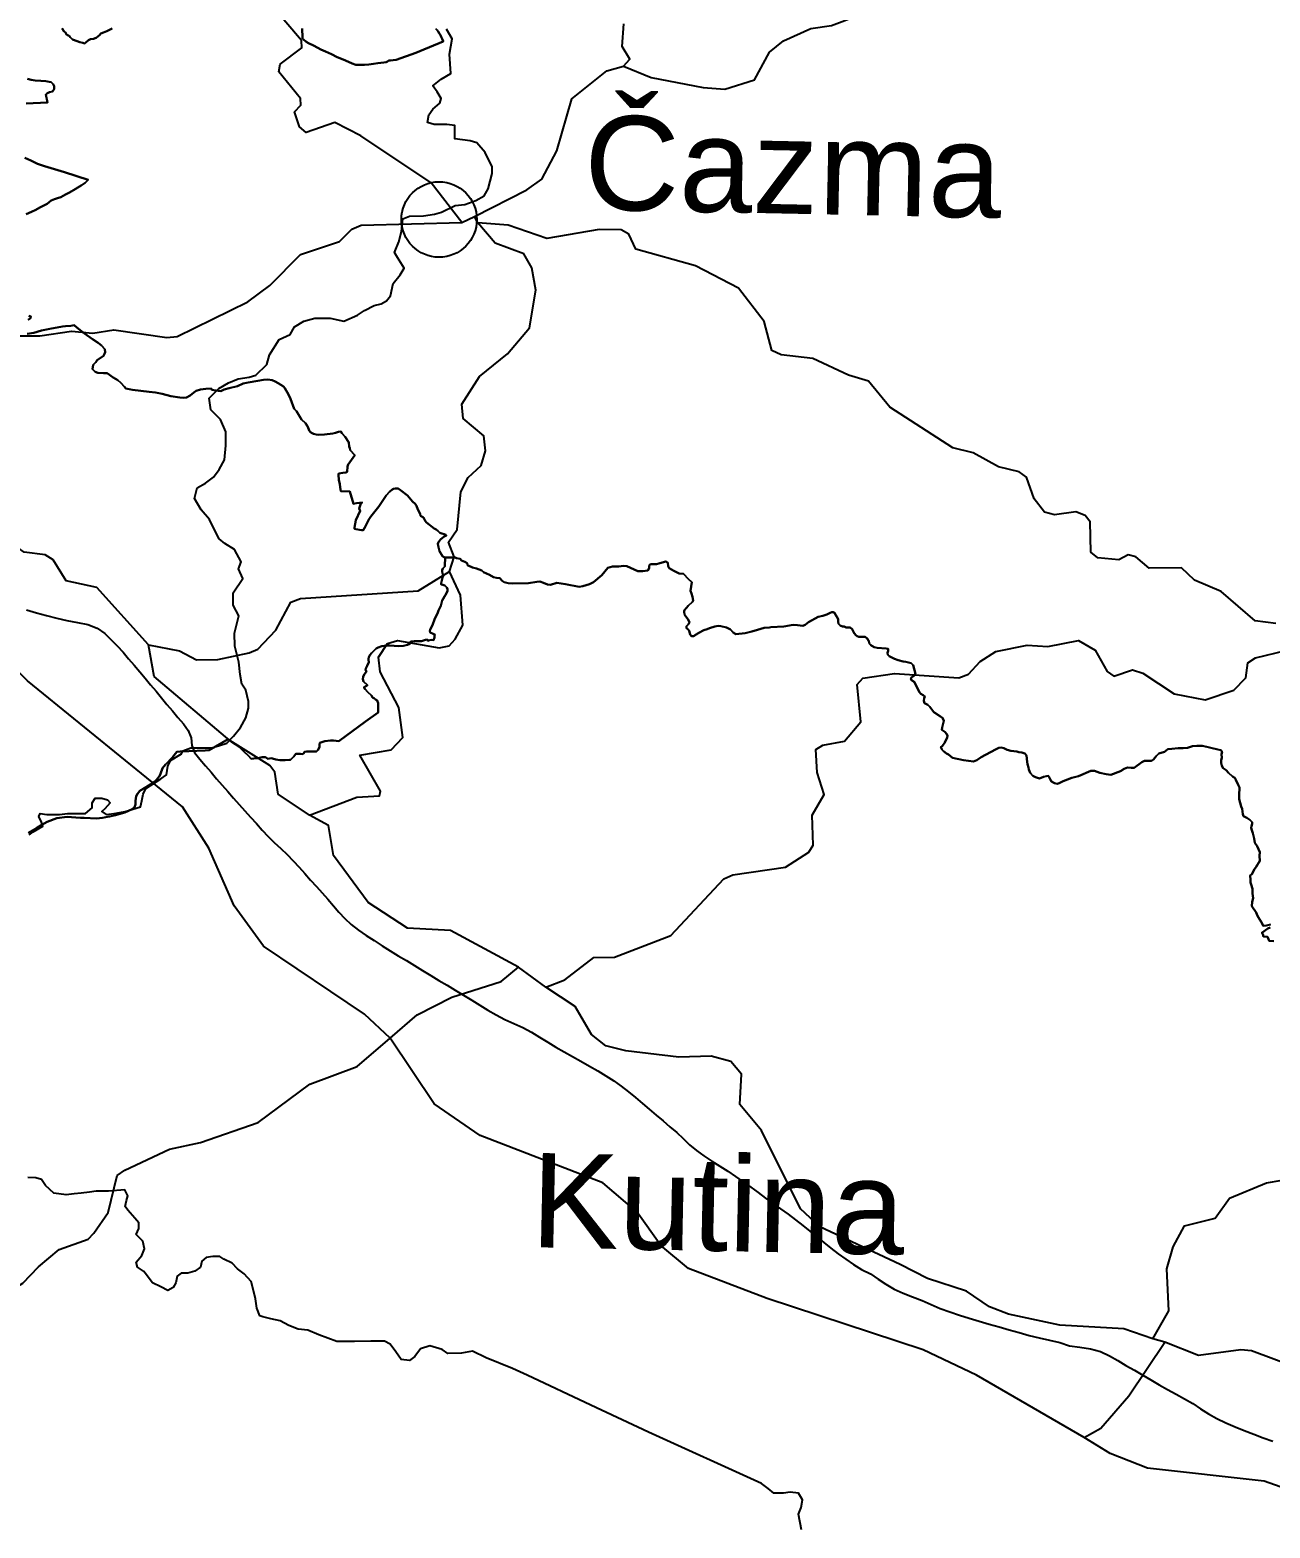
# Model space of a CAD drawing. Header units: metres. Extents: x 13.21 to 19.52, y 42.14 to 46.62.
# Drawn here: x 16.5106 to 16.8057, y 45.4391 to 45.7957 of the extents above; entities that cross this region are included whole.
import ezdxf

# ---------------------------------------------------------------- set-up
doc = ezdxf.new("R2010")
doc.units = ezdxf.units.M
doc.header["$MEASUREMENT"] = 0
for name, color, linetype in [('CESTE', 5, 'Continuous'), ('grad_manji', 1, 'Continuous'), ('hr', 9, 'Continuous'), ('naziv_manji', 1, 'Continuous'), ('naziv_veci', 1, 'Continuous'), ('PRUGE', 7, 'Continuous'), ('RIJEKE', 4, 'Continuous')]:
    doc.layers.add(name, color=color, linetype=linetype)
doc.styles.get("Standard").update_dxf_attribs({"font": 'arial.ttf'})

msp = doc.modelspace()

# ---------------------------------------------------------------- linework, layer by layer
at = {"layer": 'CESTE'}
for p, q in [((16.61336, 45.74982), (16.61632, 45.75126)), ((16.61714, 45.74974), (16.61632, 45.75126)), ((16.63335, 45.56786), (16.62681, 45.57259)), ((16.78066, 45.48336), (16.7778, 45.48415))]:
    msp.add_line(p, q, dxfattribs=at)
for points in [[(16.61336, 45.74982), (16.60604, 45.75931), (16.58933, 45.77045), (16.58314, 45.77362), (16.57629, 45.77125), (16.57469, 45.77263), (16.57355, 45.77618), (16.57505, 45.77774), (16.57491, 45.77936), (16.56981, 45.78568), (16.57012, 45.78752), (16.57525, 45.79144), (16.57517, 45.7932), (16.56725, 45.80245), (16.55839, 45.82122), (16.55261, 45.82924), (16.54628, 45.83489), (16.53826, 45.84023)], [(16.65185, 45.7871), (16.65841, 45.78434), (16.6708, 45.78198), (16.67596, 45.78159), (16.68297, 45.78384), (16.68657, 45.7904), (16.68986, 45.79313), (16.69638, 45.79604), (16.70133, 45.79675), (16.70807, 45.79931), (16.71808, 45.80122), (16.7194, 45.80264), (16.71803, 45.80792), (16.71865, 45.80963), (16.72386, 45.81357), (16.72468, 45.81886), (16.75353, 45.83068), (16.76856, 45.83297), (16.78041, 45.8363), (16.78549, 45.83574), (16.79478, 45.83281), (16.80249, 45.83299), (16.81196, 45.83428)], [(16.65185, 45.7871), (16.65331, 45.78871), (16.65146, 45.79177), (16.65186, 45.79716)], [(16.61632, 45.75126), (16.6288, 45.7576), (16.63238, 45.76016), (16.63594, 45.76689), (16.63949, 45.77925), (16.64785, 45.78596), (16.65185, 45.7871)], [(16.4986, 45.71711), (16.50321, 45.72142), (16.50774, 45.72284), (16.5129, 45.72284), (16.52043, 45.72395), (16.52551, 45.72347), (16.53049, 45.72428), (16.5431, 45.72245), (16.54558, 45.72273), (16.56238, 45.73095), (16.56764, 45.73488), (16.57495, 45.74225), (16.58422, 45.74535), (16.58715, 45.74826), (16.58937, 45.7492), (16.61336, 45.74982)], [(16.61037, 45.66677), (16.6115, 45.67027), (16.61017, 45.67378), (16.61226, 45.67679), (16.61309, 45.68573), (16.61485, 45.68913), (16.61791, 45.69197), (16.61896, 45.6955), (16.61861, 45.69911), (16.61368, 45.7032), (16.61336, 45.70663), (16.61752, 45.71319), (16.62423, 45.7186), (16.62946, 45.72479), (16.63092, 45.73371), (16.62997, 45.73906), (16.62807, 45.74242), (16.62128, 45.74492), (16.61714, 45.74974)], [(16.80705, 45.6544), (16.80217, 45.655), (16.79409, 45.66205), (16.78773, 45.66471), (16.78461, 45.66767), (16.77695, 45.66755), (16.77372, 45.6703), (16.7719, 45.67076), (16.7697, 45.66957), (16.76473, 45.67003), (16.76301, 45.6714), (16.7629, 45.6786), (16.76166, 45.68014), (16.75943, 45.681), (16.75439, 45.68026), (16.75203, 45.68089), (16.74954, 45.68406), (16.74774, 45.68926), (16.74596, 45.69054), (16.74103, 45.6917), (16.73507, 45.695), (16.73022, 45.69622), (16.71519, 45.70591), (16.71015, 45.71212), (16.70539, 45.71349), (16.69685, 45.71748), (16.68937, 45.71832), (16.68715, 45.71936), (16.68528, 45.72632), (16.67915, 45.73424), (16.66894, 45.73954), (16.65475, 45.74352), (16.65307, 45.74707), (16.65123, 45.74808), (16.64599, 45.74818), (16.63357, 45.74601), (16.62434, 45.74923), (16.61714, 45.74974)], [(16.53877, 45.64932), (16.52644, 45.66298), (16.51921, 45.66459), (16.51609, 45.66953), (16.51416, 45.67075), (16.50919, 45.67139), (16.50376, 45.67519), (16.49533, 45.67801)], [(16.53877, 45.64932), (16.54617, 45.64791), (16.55017, 45.64577), (16.55529, 45.64587), (16.56273, 45.64739), (16.56482, 45.64829), (16.56906, 45.65283), (16.57261, 45.65951), (16.57492, 45.66035), (16.60292, 45.66221), (16.61037, 45.66677)], [(16.57709, 45.60878), (16.58837, 45.61306), (16.59373, 45.61342), (16.594, 45.61446), (16.5891, 45.62305), (16.59651, 45.62435), (16.59931, 45.62724), (16.59833, 45.63442), (16.59389, 45.64287), (16.59348, 45.64641), (16.59564, 45.64964), (16.59805, 45.65034), (16.60798, 45.6486), (16.61034, 45.64909), (16.61174, 45.65064), (16.61354, 45.654), (16.61299, 45.66115), (16.61037, 45.66677)], [(16.59627, 45.55567), (16.59017, 45.56141), (16.56612, 45.57758), (16.55914, 45.58718), (16.55316, 45.60094), (16.54682, 45.61075), (16.51, 45.64072), (16.49964, 45.65102), (16.49394, 45.65875)], [(16.63335, 45.56786), (16.63784, 45.56958), (16.64473, 45.57489), (16.64967, 45.57494), (16.66308, 45.5801), (16.67566, 45.59363), (16.67786, 45.59457), (16.69037, 45.59637), (16.69596, 45.59997), (16.69699, 45.6016), (16.69675, 45.6088), (16.6996, 45.61371), (16.69794, 45.61892), (16.69756, 45.62438), (16.69924, 45.62541), (16.7044, 45.62637), (16.70833, 45.63097), (16.70746, 45.63988), (16.70878, 45.64138), (16.71634, 45.64249), (16.73162, 45.64149), (16.73394, 45.64234), (16.73667, 45.64536), (16.74044, 45.64776), (16.74785, 45.64925), (16.75284, 45.6489), (16.76009, 45.65035), (16.76405, 45.64809), (16.76695, 45.64298), (16.76853, 45.64186), (16.77297, 45.64338), (16.77538, 45.64257), (16.78289, 45.63767), (16.79027, 45.63627), (16.79708, 45.63855), (16.79996, 45.64148), (16.8004, 45.64501), (16.80222, 45.64622), (16.80946, 45.64797)], [(16.57709, 45.60878), (16.56965, 45.61376), (16.56882, 45.61902), (16.56768, 45.62058), (16.55811, 45.62658), (16.54013, 45.64179), (16.53877, 45.64932)], [(16.62681, 45.57259), (16.61061, 45.5813), (16.60039, 45.5819), (16.59102, 45.58796), (16.58282, 45.59914), (16.58163, 45.6063), (16.57709, 45.60878)], [(16.78114, 45.50077), (16.78261, 45.50605), (16.78536, 45.51101), (16.79259, 45.51285), (16.79606, 45.51762), (16.80488, 45.52128), (16.8123, 45.52256), (16.81666, 45.52443), (16.82856, 45.52763), (16.83839, 45.538), (16.84791, 45.544), (16.85707, 45.547), (16.86686, 45.55283), (16.87172, 45.5537), (16.87608, 45.5555), (16.88272, 45.56098), (16.88579, 45.57151), (16.89239, 45.577), (16.89459, 45.57784), (16.89972, 45.57776), (16.92117, 45.5719), (16.92628, 45.57197), (16.93967, 45.57471)], [(16.59627, 45.55567), (16.60271, 45.56122), (16.61097, 45.56546), (16.62269, 45.56916), (16.62681, 45.57259)], [(16.71766, 45.50181), (16.69855, 45.51077), (16.69396, 45.5151), (16.68468, 45.5337), (16.67948, 45.53988), (16.6799, 45.54709), (16.67734, 45.55011), (16.67267, 45.55144), (16.66502, 45.5512), (16.65238, 45.55267), (16.64759, 45.55389), (16.64423, 45.55656), (16.64034, 45.56323), (16.63335, 45.56786)], [(16.51261, 45.50126), (16.51753, 45.5054), (16.52438, 45.50783), (16.52579, 45.50931), (16.52918, 45.51417), (16.5313, 45.52303), (16.5331, 45.52428), (16.54378, 45.52927), (16.55111, 45.53085), (16.56484, 45.53562), (16.57714, 45.54478), (16.5884, 45.54897), (16.59627, 45.55567)], [(16.66731, 45.50086), (16.66071, 45.50634), (16.65495, 45.51437), (16.64687, 45.52126), (16.6177, 45.53253), (16.60674, 45.54008), (16.59627, 45.55567)], [(16.49515, 45.49313), (16.50502, 45.49498), (16.50882, 45.49736), (16.51261, 45.50126)], [(16.76144, 45.46065), (16.73583, 45.4755), (16.7231, 45.48154), (16.686, 45.4937), (16.66731, 45.50086)], [(16.7778, 45.48415), (16.77091, 45.48653), (16.75563, 45.48736), (16.74344, 45.49002), (16.73894, 45.49177), (16.73344, 45.4955), (16.72417, 45.49848), (16.71766, 45.50181)], [(16.7778, 45.48415), (16.78162, 45.49083), (16.78114, 45.50077)], [(16.76144, 45.46065), (16.76539, 45.46289), (16.77208, 45.47057), (16.78066, 45.48336)], [(16.90281, 45.44268), (16.885, 45.44248), (16.88282, 45.44336), (16.86876, 45.45383), (16.86416, 45.45532), (16.8591, 45.45545), (16.85679, 45.45627), (16.84465, 45.46283), (16.82629, 45.46912), (16.82087, 45.47288), (16.81253, 45.47703), (16.8013, 45.48128), (16.79877, 45.48155), (16.78869, 45.48013), (16.78066, 45.48336)], [(16.86657, 45.39121), (16.85823, 45.40629), (16.85146, 45.41596), (16.82366, 45.44173), (16.81569, 45.44624), (16.80425, 45.45022), (16.77656, 45.45333), (16.76763, 45.45683), (16.76144, 45.46065)]]:
    msp.add_lwpolyline(points, dxfattribs=at)
at = {"layer": 'grad_manji'}
msp.add_circle((16.60793, 45.75056), 0.00898, dxfattribs=at)
at = {"layer": 'hr'}
for points in [[(16.53011, 45.79604), (16.52884, 45.7954), (16.52806, 45.79507), (16.52739, 45.79487), (16.52714, 45.79447), (16.52633, 45.79381), (16.52566, 45.79355), (16.52497, 45.79347), (16.52451, 45.79324), (16.52391, 45.79279), (16.52355, 45.79247), (16.52313, 45.7926), (16.5224, 45.79275), (16.52175, 45.79301), (16.52068, 45.79344), (16.52011, 45.79397), (16.52, 45.79422), (16.51976, 45.7944), (16.51947, 45.79445), (16.51925, 45.79457), (16.5192, 45.79476), (16.51912, 45.79493), (16.51902, 45.79507), (16.5188, 45.79522), (16.51861, 45.79543), (16.5182, 45.79601)], [(16.5182, 45.79601), (16.51861, 45.79543), (16.5188, 45.79522), (16.51902, 45.79507), (16.51912, 45.79493), (16.5192, 45.79476), (16.51925, 45.79457), (16.51947, 45.79445), (16.51976, 45.7944), (16.52, 45.79422), (16.52011, 45.79397), (16.52068, 45.79344), (16.52175, 45.79301), (16.5224, 45.79275), (16.52313, 45.7926), (16.52355, 45.79247), (16.52391, 45.79279), (16.52451, 45.79324), (16.52497, 45.79347), (16.52566, 45.79355), (16.52633, 45.79381), (16.52714, 45.79447), (16.52739, 45.79487), (16.52806, 45.79507), (16.52884, 45.7954), (16.53011, 45.79604)], [(16.60715, 45.79593), (16.60744, 45.79563), (16.6077, 45.7953), (16.60798, 45.79493), (16.60829, 45.79445), (16.60843, 45.79408), (16.60864, 45.79358), (16.6089, 45.79299), (16.60889, 45.79291), (16.60338, 45.79066), (16.6024, 45.79022), (16.59772, 45.78858), (16.59697, 45.78848), (16.5964, 45.78843), (16.59594, 45.78838), (16.59562, 45.7882), (16.59535, 45.788), (16.59477, 45.78793), (16.59409, 45.78783), (16.59336, 45.78774), (16.59234, 45.78759), (16.59121, 45.78743), (16.59015, 45.78737), (16.58919, 45.78735), (16.58811, 45.78738), (16.58727, 45.7877), (16.58633, 45.78811), (16.58511, 45.78868), (16.58366, 45.78924), (16.58231, 45.78989), (16.58087, 45.79056), (16.5798, 45.79103), (16.57904, 45.79144), (16.578, 45.79195), (16.57681, 45.7925), (16.57618, 45.79296), (16.57568, 45.79338), (16.57544, 45.79361), (16.57539, 45.79388), (16.57534, 45.79606)], [(16.57534, 45.79606), (16.57539, 45.79388), (16.57544, 45.79361), (16.57568, 45.79338), (16.57618, 45.79296), (16.57681, 45.7925), (16.578, 45.79195), (16.57904, 45.79144), (16.5798, 45.79103), (16.58087, 45.79056), (16.58231, 45.78989), (16.58366, 45.78924), (16.58511, 45.78868), (16.58633, 45.78811), (16.58727, 45.7877), (16.58811, 45.78738), (16.58919, 45.78735), (16.59015, 45.78737), (16.59121, 45.78743), (16.59234, 45.78759), (16.59336, 45.78774), (16.59409, 45.78783), (16.59477, 45.78793), (16.59535, 45.788), (16.59562, 45.7882), (16.59594, 45.78838), (16.5964, 45.78843), (16.59697, 45.78848), (16.59772, 45.78858), (16.6024, 45.79022), (16.60338, 45.79066), (16.60889, 45.79291), (16.6089, 45.79299), (16.60864, 45.79358), (16.60843, 45.79408), (16.60829, 45.79445), (16.60798, 45.79493), (16.6077, 45.7953), (16.60744, 45.79563), (16.60715, 45.79593)], [(16.50998, 45.78402), (16.51087, 45.78381), (16.51182, 45.78369), (16.51317, 45.78356), (16.51432, 45.78353), (16.51516, 45.78337), (16.51557, 45.78322), (16.51609, 45.78276), (16.51633, 45.78232), (16.51629, 45.78155), (16.51609, 45.78128), (16.51594, 45.78105), (16.51522, 45.7809), (16.51455, 45.78055), (16.51431, 45.78029), (16.51475, 45.77845), (16.50967, 45.7782)], [(16.50967, 45.7782), (16.51475, 45.77845), (16.51431, 45.78029), (16.51455, 45.78055), (16.51522, 45.7809), (16.51594, 45.78105), (16.51609, 45.78128), (16.51629, 45.78155), (16.51633, 45.78232), (16.51609, 45.78276), (16.51557, 45.78322), (16.51516, 45.78337), (16.51432, 45.78353), (16.51317, 45.78356), (16.51182, 45.78369), (16.51087, 45.78381), (16.50998, 45.78402)], [(16.50934, 45.76523), (16.51075, 45.76461), (16.51235, 45.76382), (16.51402, 45.76326), (16.51879, 45.76186), (16.52444, 45.76001), (16.52367, 45.75927), (16.52278, 45.75865), (16.52196, 45.75815), (16.52129, 45.75776), (16.51999, 45.757), (16.51905, 45.75651), (16.51791, 45.75589), (16.51711, 45.75561), (16.51637, 45.7554), (16.51562, 45.75506), (16.51462, 45.75433), (16.51383, 45.75389), (16.51292, 45.75339), (16.51193, 45.75288), (16.51092, 45.7524), (16.50966, 45.75186)], [(16.50966, 45.75186), (16.51092, 45.7524), (16.51193, 45.75288), (16.51292, 45.75339), (16.51383, 45.75389), (16.51462, 45.75433), (16.51562, 45.75506), (16.51637, 45.7554), (16.51711, 45.75561), (16.51791, 45.75589), (16.51905, 45.75651), (16.51999, 45.757), (16.52129, 45.75776), (16.52196, 45.75815), (16.52278, 45.75865), (16.52367, 45.75927), (16.52444, 45.76001), (16.51879, 45.76186), (16.51402, 45.76326), (16.51235, 45.76382), (16.51075, 45.76461), (16.50934, 45.76523)], [(16.50992, 45.72332), (16.51149, 45.72362), (16.51328, 45.72413), (16.5153, 45.72455), (16.51831, 45.7251), (16.51903, 45.72521), (16.52027, 45.72523), (16.52105, 45.72539), (16.52169, 45.72482), (16.5235, 45.72339), (16.52544, 45.7221), (16.52677, 45.72121), (16.52762, 45.7206), (16.52838, 45.71967), (16.52844, 45.71897), (16.5283, 45.71857), (16.52804, 45.71809), (16.52657, 45.71706), (16.52622, 45.71657), (16.5256, 45.71595), (16.52543, 45.71493), (16.52608, 45.71432), (16.52669, 45.71407), (16.52809, 45.71402), (16.52889, 45.71395), (16.53032, 45.71295), (16.53147, 45.71232), (16.53222, 45.71167), (16.53308, 45.71077), (16.53335, 45.71034), (16.53496, 45.71006), (16.53893, 45.70954), (16.54044, 45.70941), (16.54202, 45.7091), (16.5441, 45.7085), (16.54622, 45.7082), (16.54718, 45.70812), (16.5478, 45.70816), (16.54867, 45.70867), (16.54958, 45.70941), (16.5501, 45.70975), (16.55118, 45.71009), (16.55242, 45.71025), (16.55367, 45.71034), (16.55382, 45.71002), (16.55538, 45.70979), (16.55602, 45.70972), (16.55674, 45.71009), (16.55798, 45.7104), (16.55994, 45.71093), (16.56133, 45.71149), (16.56252, 45.7118), (16.56479, 45.71219), (16.56613, 45.71239), (16.56717, 45.71251), (16.56821, 45.71235), (16.56891, 45.71203), (16.56964, 45.7116), (16.57086, 45.71081), (16.57123, 45.71038), (16.57209, 45.70893), (16.5726, 45.70785), (16.57342, 45.70553), (16.57397, 45.70491), (16.57521, 45.70293), (16.57617, 45.7021), (16.5767, 45.70124), (16.57699, 45.70034), (16.57731, 45.69994), (16.57769, 45.69969), (16.57805, 45.69951), (16.57868, 45.69938), (16.5793, 45.6993), (16.58065, 45.69937), (16.58263, 45.69964), (16.58324, 45.6998), (16.58397, 45.70002), (16.58458, 45.7001), (16.58476, 45.69972), (16.5856, 45.6988), (16.58642, 45.69746), (16.58649, 45.69653), (16.58666, 45.69612), (16.58677, 45.69569), (16.58789, 45.69446), (16.58629, 45.69226), (16.58614, 45.69175), (16.58602, 45.69052), (16.58576, 45.69036), (16.58498, 45.69027), (16.58406, 45.69008), (16.58395, 45.6899), (16.5841, 45.68855), (16.58427, 45.68768), (16.58435, 45.68678), (16.58452, 45.68587), (16.58671, 45.68583), (16.58756, 45.68292), (16.58828, 45.68303), (16.58958, 45.68317), (16.58932, 45.68298), (16.5889, 45.68174), (16.58916, 45.6812), (16.58813, 45.67896), (16.58776, 45.67728), (16.58782, 45.67692), (16.58808, 45.67682), (16.58943, 45.67665), (16.58985, 45.67658), (16.59025, 45.67724), (16.59124, 45.67912), (16.59169, 45.67987), (16.59235, 45.68065), (16.59356, 45.68227), (16.59536, 45.68484), (16.59616, 45.68576), (16.59667, 45.6862), (16.59708, 45.68649), (16.59749, 45.68655), (16.59817, 45.68651), (16.59876, 45.68612), (16.60044, 45.68486), (16.60162, 45.68346), (16.60226, 45.68289), (16.60258, 45.68237), (16.60286, 45.68151), (16.60341, 45.68054), (16.60353, 45.68002), (16.60421, 45.6796), (16.6046, 45.67884), (16.60491, 45.67848), (16.60676, 45.67702), (16.60719, 45.67675), (16.60762, 45.67644), (16.60809, 45.67601), (16.60857, 45.67579), (16.60914, 45.67565), (16.60952, 45.67548), (16.60967, 45.67534), (16.60948, 45.67524), (16.60916, 45.67507), (16.60829, 45.6744), (16.60778, 45.67378), (16.60764, 45.67338), (16.60776, 45.67254), (16.60804, 45.67161), (16.60875, 45.67045), (16.60885, 45.67038), (16.60929, 45.67008), (16.60939, 45.67009), (16.6094, 45.66953), (16.60931, 45.66866), (16.60927, 45.668), (16.60883, 45.66749), (16.60864, 45.6671), (16.60862, 45.66673), (16.6087, 45.66636), (16.60878, 45.66603), (16.60898, 45.6658), (16.60872, 45.66538), (16.60858, 45.66464), (16.6084, 45.66399), (16.6084, 45.66371), (16.6088, 45.66357), (16.60926, 45.66343), (16.60976, 45.66296), (16.60996, 45.66261), (16.60995, 45.66221), (16.60958, 45.6615), (16.6092, 45.66083), (16.60886, 45.66027), (16.60865, 45.65988), (16.60849, 45.65926), (16.60836, 45.65863), (16.60781, 45.6575), (16.60754, 45.65675), (16.60692, 45.6556), (16.60634, 45.654), (16.60581, 45.65301), (16.60571, 45.65255), (16.60579, 45.65229), (16.60652, 45.65196), (16.60689, 45.65176), (16.60685, 45.65153), (16.60681, 45.65107), (16.60658, 45.65041), (16.60604, 45.65049), (16.60542, 45.65035), (16.60526, 45.65024), (16.60505, 45.65057), (16.60468, 45.65052), (16.60377, 45.65021), (16.603, 45.65019), (16.60197, 45.65017), (16.6012, 45.65008), (16.60098, 45.64954), (16.60042, 45.64929), (16.59947, 45.64907), (16.59829, 45.64901), (16.59721, 45.6491), (16.59622, 45.6492), (16.59532, 45.64917), (16.59426, 45.64897), (16.59341, 45.64872), (16.59297, 45.64842), (16.59238, 45.64789), (16.59185, 45.64731), (16.59142, 45.64684), (16.59122, 45.64635), (16.59111, 45.64602), (16.59113, 45.64576), (16.59118, 45.64516), (16.59078, 45.64433), (16.59053, 45.64366), (16.5904, 45.64337), (16.59061, 45.64298), (16.59007, 45.64225), (16.58987, 45.64168), (16.58979, 45.64112), (16.58996, 45.64062), (16.59089, 45.63972), (16.59003, 45.63915), (16.59031, 45.63877), (16.59097, 45.63808), (16.59186, 45.63729), (16.59209, 45.63676), (16.59253, 45.63654), (16.59282, 45.6363), (16.59318, 45.63606), (16.59341, 45.6354), (16.59341, 45.63443), (16.59339, 45.63324), (16.59039, 45.63105), (16.58403, 45.62641), (16.5828, 45.62656), (16.58206, 45.62652), (16.58076, 45.62641), (16.57957, 45.62601), (16.57946, 45.62556), (16.57944, 45.62498), (16.57908, 45.62426), (16.579, 45.62419), (16.57872, 45.62391), (16.57785, 45.62394), (16.57635, 45.62397), (16.5759, 45.62389), (16.57572, 45.62356), (16.57541, 45.62332), (16.57496, 45.62339), (16.57386, 45.62335), (16.57338, 45.62276), (16.5726, 45.62196), (16.57234, 45.62192), (16.57126, 45.62189), (16.57006, 45.62185), (16.5691, 45.62204), (16.5683, 45.62226), (16.56795, 45.62232), (16.56717, 45.6222), (16.56663, 45.62255), (16.56575, 45.62258), (16.56479, 45.62235), (16.56384, 45.62229), (16.56321, 45.62221), (16.56256, 45.62294), (16.56149, 45.62393), (16.56039, 45.62493), (16.5594, 45.62565), (16.55851, 45.62623), (16.55772, 45.62688), (16.55323, 45.62429), (16.55227, 45.62416), (16.54837, 45.62401), (16.54631, 45.62393), (16.5455, 45.62387), (16.54456, 45.62267), (16.54284, 45.62083), (16.54213, 45.61999), (16.54166, 45.6186), (16.54136, 45.61808), (16.54086, 45.6174), (16.54022, 45.61677), (16.53913, 45.61607), (16.53673, 45.61455), (16.53617, 45.61382), (16.53582, 45.61329), (16.53569, 45.61221), (16.53564, 45.61133), (16.53543, 45.61071), (16.53487, 45.61018), (16.53311, 45.60939), (16.53091, 45.60878), (16.52956, 45.6085), (16.52944, 45.60845), (16.52784, 45.60813), (16.52643, 45.60796), (16.52348, 45.60812), (16.5226, 45.60816), (16.52149, 45.6082), (16.51943, 45.60838), (16.51695, 45.60809), (16.51461, 45.60717), (16.51308, 45.60631), (16.5123, 45.60582), (16.51168, 45.60548), (16.51023, 45.60458)], [(16.80576, 45.58277), (16.80483, 45.58248), (16.80405, 45.58247), (16.80379, 45.58298), (16.80271, 45.58478), (16.80239, 45.58558), (16.80136, 45.5871), (16.80144, 45.58812), (16.80169, 45.58899), (16.8015, 45.59016), (16.80148, 45.59125), (16.80121, 45.5923), (16.80104, 45.59274), (16.80107, 45.59339), (16.80095, 45.59438), (16.80136, 45.59477), (16.80201, 45.59595), (16.80241, 45.5965), (16.80326, 45.59793), (16.80314, 45.59909), (16.80328, 45.59996), (16.80262, 45.60141), (16.80208, 45.6022), (16.80191, 45.60322), (16.80161, 45.60453), (16.80134, 45.60519), (16.80123, 45.60573), (16.80127, 45.60617), (16.80147, 45.60675), (16.80146, 45.60715), (16.80088, 45.60765), (16.80014, 45.60816), (16.7994, 45.60858), (16.79918, 45.60902), (16.79905, 45.61029), (16.79883, 45.61083), (16.79834, 45.61255), (16.79832, 45.61352), (16.79844, 45.61534), (16.79814, 45.61603), (16.79751, 45.61719), (16.79729, 45.6177), (16.79676, 45.61795), (16.79581, 45.61882), (16.79528, 45.6195), (16.79454, 45.62), (16.79422, 45.6205), (16.79405, 45.62127), (16.79403, 45.62184), (16.79423, 45.62243), (16.7941, 45.6233), (16.7943, 45.62385), (16.79398, 45.62425), (16.7933, 45.62441), (16.7896, 45.62526), (16.78825, 45.62532), (16.78727, 45.62524), (16.78608, 45.62478), (16.78499, 45.62474), (16.7838, 45.62476), (16.78231, 45.6246), (16.78137, 45.62445), (16.78055, 45.62389), (16.77921, 45.62344), (16.7786, 45.62285), (16.77795, 45.62205), (16.77749, 45.62175), (16.77665, 45.6217), (16.77583, 45.62168), (16.7752, 45.62143), (16.77331, 45.62007), (16.77264, 45.62006), (16.77176, 45.62013), (16.77099, 45.61978), (16.77007, 45.61927), (16.7678, 45.61837), (16.76666, 45.6185), (16.7652, 45.61888), (16.76394, 45.61935), (16.76306, 45.61937), (16.76009, 45.6181), (16.75854, 45.61765), (16.75642, 45.6169), (16.75581, 45.61656), (16.75549, 45.61643), (16.75499, 45.61623), (16.75441, 45.6164), (16.75367, 45.61683), (16.75342, 45.61716), (16.75313, 45.61784), (16.75292, 45.61813), (16.75246, 45.61809), (16.75178, 45.6179), (16.7508, 45.61753), (16.74987, 45.61781), (16.74924, 45.61817), (16.74859, 45.61889), (16.74827, 45.61964), (16.74821, 45.62012), (16.74798, 45.62092), (16.74787, 45.62151), (16.74769, 45.62298), (16.74735, 45.62342), (16.74662, 45.62367), (16.74592, 45.62381), (16.74543, 45.62391), (16.74396, 45.62412), (16.74309, 45.62436), (16.74234, 45.62472), (16.74167, 45.62486), (16.74115, 45.62478), (16.74033, 45.62444), (16.7369, 45.62255), (16.73592, 45.62187), (16.73515, 45.62154), (16.7327, 45.62184), (16.7301, 45.62243), (16.72919, 45.62322), (16.72868, 45.62347), (16.72799, 45.62398), (16.72761, 45.62443), (16.72757, 45.62448), (16.72735, 45.62495), (16.7277, 45.62532), (16.72825, 45.62605), (16.72885, 45.6273), (16.72889, 45.62769), (16.72878, 45.62806), (16.7283, 45.62864), (16.72756, 45.6291), (16.72765, 45.62961), (16.72808, 45.63122), (16.72775, 45.63194), (16.72729, 45.6323), (16.72571, 45.63326), (16.72474, 45.63453), (16.72426, 45.63504), (16.72342, 45.63546), (16.7233, 45.63601), (16.72335, 45.63662), (16.72354, 45.63703), (16.72312, 45.63734), (16.72255, 45.63763), (16.72217, 45.63814), (16.72179, 45.63897), (16.72098, 45.64049), (16.72035, 45.64092), (16.72023, 45.64121), (16.72033, 45.64158), (16.72089, 45.64198), (16.7213, 45.64242), (16.72077, 45.64446), (16.72025, 45.64496), (16.71901, 45.64531), (16.71838, 45.64537), (16.71722, 45.64569), (16.71628, 45.64601), (16.71507, 45.64665), (16.7147, 45.64694), (16.71464, 45.64738), (16.71483, 45.64792), (16.71477, 45.64839), (16.71436, 45.64846), (16.71218, 45.64858), (16.7115, 45.6488), (16.71065, 45.64922), (16.71039, 45.64954), (16.71022, 45.65016), (16.70984, 45.65081), (16.70931, 45.65121), (16.70786, 45.6512), (16.70743, 45.65137), (16.70717, 45.65158), (16.70675, 45.65213), (16.70625, 45.65303), (16.70573, 45.65341), (16.70484, 45.65348), (16.70433, 45.65366), (16.7039, 45.6537), (16.70338, 45.65394), (16.70301, 45.6543), (16.70289, 45.65491), (16.70288, 45.65543), (16.70202, 45.65691), (16.70169, 45.65709), (16.70138, 45.65709), (16.70098, 45.65697), (16.70021, 45.65656), (16.69922, 45.65622), (16.69814, 45.65599), (16.69583, 45.65469), (16.69502, 45.6541), (16.6945, 45.65384), (16.69321, 45.654), (16.69217, 45.65407), (16.68995, 45.65368), (16.68688, 45.6535), (16.68653, 45.65346), (16.68527, 45.65334), (16.68367, 45.65291), (16.68238, 45.6525), (16.68107, 45.65217), (16.68074, 45.65208), (16.67857, 45.65188), (16.67793, 45.65223), (16.67729, 45.65299), (16.67629, 45.65342), (16.67495, 45.6538), (16.67432, 45.65386), (16.67353, 45.65367), (16.67225, 45.6533), (16.67173, 45.65303), (16.67091, 45.65281), (16.66973, 45.65217), (16.66846, 45.65142), (16.66798, 45.65142), (16.66766, 45.65182), (16.66743, 45.65262), (16.66717, 45.65301), (16.66679, 45.65327), (16.66678, 45.65374), (16.6672, 45.65414), (16.66754, 45.65466), (16.6672, 45.65538), (16.66644, 45.65642), (16.66629, 45.65701), (16.66628, 45.65748), (16.66678, 45.65815), (16.6672, 45.65858), (16.66821, 45.65954), (16.66841, 45.65991), (16.66823, 45.66078), (16.66796, 45.66151), (16.66777, 45.6622), (16.6681, 45.66423), (16.66725, 45.66492), (16.66608, 45.66621), (16.66504, 45.66628), (16.66383, 45.66691), (16.66272, 45.66755), (16.66245, 45.66807), (16.66239, 45.66883), (16.66205, 45.66907), (16.66182, 45.66914), (16.66154, 45.66911), (16.66026, 45.6687), (16.65963, 45.66855), (16.65838, 45.66853), (16.65803, 45.66838), (16.65793, 45.66804), (16.65789, 45.6676), (16.65763, 45.66699), (16.6564, 45.66682), (16.65526, 45.66682), (16.65263, 45.66803), (16.65185, 45.66816), (16.65072, 45.66796), (16.64916, 45.66795), (16.64807, 45.66764), (16.64662, 45.66592), (16.64467, 45.66425), (16.64375, 45.66377), (16.64216, 45.66331), (16.64123, 45.66315), (16.63804, 45.66377), (16.63596, 45.6641), (16.63442, 45.66362), (16.63374, 45.66372), (16.63274, 45.66411), (16.6319, 45.66436), (16.63117, 45.66434), (16.62921, 45.66403), (16.62537, 45.66395), (16.62438, 45.66401), (16.62339, 45.66425), (16.62297, 45.66457), (16.62238, 45.66519), (16.62155, 45.66525), (16.62087, 45.66542), (16.61992, 45.66596), (16.61846, 45.6666), (16.61807, 45.66699), (16.6175, 45.66728), (16.61682, 45.66748), (16.61589, 45.66771), (16.61471, 45.6683), (16.61461, 45.66873), (16.61403, 45.66909), (16.61329, 45.66937), (16.61292, 45.66977), (16.61203, 45.66994), (16.61173, 45.67008), (16.61074, 45.67014), (16.60939, 45.67009), (16.60929, 45.67008), (16.60885, 45.67038), (16.60875, 45.67045), (16.60804, 45.67161), (16.60776, 45.67254), (16.60764, 45.67338), (16.60778, 45.67378), (16.60829, 45.6744), (16.60916, 45.67507), (16.60948, 45.67524), (16.60967, 45.67534), (16.60952, 45.67548), (16.60914, 45.67565), (16.60857, 45.67579), (16.60809, 45.67601), (16.60762, 45.67644), (16.60719, 45.67675), (16.60676, 45.67702), (16.60491, 45.67848), (16.6046, 45.67884), (16.60421, 45.6796), (16.60353, 45.68002), (16.60341, 45.68054), (16.60286, 45.68151), (16.60258, 45.68237), (16.60226, 45.68289), (16.60162, 45.68346), (16.60044, 45.68486), (16.59876, 45.68612), (16.59817, 45.68651), (16.59749, 45.68655), (16.59708, 45.68649), (16.59667, 45.6862), (16.59616, 45.68576), (16.59536, 45.68484), (16.59356, 45.68227), (16.59235, 45.68065), (16.59169, 45.67987), (16.59124, 45.67912), (16.59025, 45.67724), (16.58985, 45.67658), (16.58943, 45.67665), (16.58808, 45.67682), (16.58782, 45.67692), (16.58776, 45.67728), (16.58813, 45.67896), (16.58916, 45.6812), (16.5889, 45.68174), (16.58932, 45.68298), (16.58958, 45.68317), (16.58828, 45.68303), (16.58756, 45.68292), (16.58671, 45.68583), (16.58452, 45.68587), (16.58435, 45.68678), (16.58427, 45.68768), (16.5841, 45.68855), (16.58395, 45.6899), (16.58406, 45.69008), (16.58498, 45.69027), (16.58576, 45.69036), (16.58602, 45.69052), (16.58614, 45.69175), (16.58629, 45.69226), (16.58789, 45.69446), (16.58677, 45.69569), (16.58666, 45.69612), (16.58649, 45.69653), (16.58642, 45.69746), (16.5856, 45.6988), (16.58476, 45.69972), (16.58458, 45.7001), (16.58397, 45.70002), (16.58324, 45.6998), (16.58263, 45.69964), (16.58065, 45.69937), (16.5793, 45.6993), (16.57868, 45.69938), (16.57805, 45.69951), (16.57769, 45.69969), (16.57731, 45.69994), (16.57699, 45.70034), (16.5767, 45.70124), (16.57617, 45.7021), (16.57521, 45.70293), (16.57397, 45.70491), (16.57342, 45.70553), (16.5726, 45.70785), (16.57209, 45.70893), (16.57123, 45.71038), (16.57086, 45.71081), (16.56964, 45.7116), (16.56891, 45.71203), (16.56821, 45.71235), (16.56717, 45.71251), (16.56613, 45.71239), (16.56479, 45.71219), (16.56252, 45.7118), (16.56133, 45.71149), (16.55994, 45.71093), (16.55798, 45.7104), (16.55674, 45.71009), (16.55602, 45.70972), (16.55538, 45.70979), (16.55382, 45.71002), (16.55367, 45.71034), (16.55242, 45.71025), (16.55118, 45.71009), (16.5501, 45.70975), (16.54958, 45.70941), (16.54867, 45.70867), (16.5478, 45.70816), (16.54718, 45.70812), (16.54622, 45.7082), (16.5441, 45.7085), (16.54202, 45.7091), (16.54044, 45.70941), (16.53893, 45.70954), (16.53496, 45.71006), (16.53335, 45.71034), (16.53308, 45.71077), (16.53222, 45.71167), (16.53147, 45.71232), (16.53032, 45.71295), (16.52889, 45.71395), (16.52809, 45.71402), (16.52669, 45.71407), (16.52608, 45.71432), (16.52543, 45.71493), (16.5256, 45.71595), (16.52622, 45.71657), (16.52657, 45.71706), (16.52804, 45.71809), (16.5283, 45.71857), (16.52844, 45.71897), (16.52838, 45.71967), (16.52762, 45.7206), (16.52677, 45.72121), (16.52544, 45.7221), (16.5235, 45.72339), (16.52169, 45.72482), (16.52105, 45.72539), (16.52027, 45.72523), (16.51903, 45.72521), (16.51831, 45.7251), (16.5153, 45.72455), (16.51328, 45.72413), (16.51149, 45.72362), (16.50992, 45.72332)], [(16.51028, 45.72762), (16.51075, 45.72744), (16.51066, 45.72708), (16.5101, 45.7267)], [(16.5101, 45.7267), (16.51066, 45.72708), (16.51075, 45.72744), (16.51028, 45.72762)], [(16.51023, 45.60458), (16.51168, 45.60548), (16.5123, 45.60582), (16.51308, 45.60631), (16.51461, 45.60717), (16.51695, 45.60809), (16.51943, 45.60838), (16.52149, 45.6082), (16.5226, 45.60816), (16.52348, 45.60812), (16.52643, 45.60796), (16.52784, 45.60813), (16.52944, 45.60845), (16.52956, 45.6085), (16.53091, 45.60878), (16.53311, 45.60939), (16.53487, 45.61018), (16.53543, 45.61071), (16.53564, 45.61133), (16.53569, 45.61221), (16.53582, 45.61329), (16.53617, 45.61382), (16.53673, 45.61455), (16.53913, 45.61607), (16.54022, 45.61677), (16.54086, 45.6174), (16.54136, 45.61808), (16.54166, 45.6186), (16.54213, 45.61999), (16.54284, 45.62083), (16.54456, 45.62267), (16.5455, 45.62387), (16.54631, 45.62393), (16.54837, 45.62401), (16.55227, 45.62416), (16.55323, 45.62429), (16.55772, 45.62688), (16.55851, 45.62623), (16.5594, 45.62565), (16.56039, 45.62493), (16.56149, 45.62393), (16.56256, 45.62294), (16.56321, 45.62221), (16.56384, 45.62229), (16.56479, 45.62235), (16.56575, 45.62258), (16.56663, 45.62255), (16.56717, 45.6222), (16.56795, 45.62232), (16.5683, 45.62226), (16.5691, 45.62204), (16.57006, 45.62185), (16.57126, 45.62189), (16.57234, 45.62192), (16.5726, 45.62196), (16.57338, 45.62276), (16.57386, 45.62335), (16.57496, 45.62339), (16.57541, 45.62332), (16.57572, 45.62356), (16.5759, 45.62389), (16.57635, 45.62397), (16.57785, 45.62394), (16.57872, 45.62391), (16.579, 45.62419), (16.57908, 45.62426), (16.57944, 45.62498), (16.57946, 45.62556), (16.57957, 45.62601), (16.58076, 45.62641), (16.58206, 45.62652), (16.5828, 45.62656), (16.58403, 45.62641), (16.59039, 45.63105), (16.59339, 45.63324), (16.59341, 45.63443), (16.59341, 45.6354), (16.59318, 45.63606), (16.59282, 45.6363), (16.59253, 45.63654), (16.59209, 45.63676), (16.59186, 45.63729), (16.59097, 45.63808), (16.59031, 45.63877), (16.59003, 45.63915), (16.59089, 45.63972), (16.58996, 45.64062), (16.58979, 45.64112), (16.58987, 45.64168), (16.59007, 45.64225), (16.59061, 45.64298), (16.5904, 45.64337), (16.59053, 45.64366), (16.59078, 45.64433), (16.59118, 45.64516), (16.59113, 45.64576), (16.59111, 45.64602), (16.59122, 45.64635), (16.59142, 45.64684), (16.59185, 45.64731), (16.59238, 45.64789), (16.59297, 45.64842), (16.59341, 45.64872), (16.59426, 45.64897), (16.59532, 45.64917), (16.59622, 45.6492), (16.59721, 45.6491), (16.59829, 45.64901), (16.59947, 45.64907), (16.60042, 45.64929), (16.60098, 45.64954), (16.6012, 45.65008), (16.60197, 45.65017), (16.603, 45.65019), (16.60377, 45.65021), (16.60468, 45.65052), (16.60505, 45.65057), (16.60526, 45.65024), (16.60542, 45.65035), (16.60604, 45.65049), (16.60658, 45.65041), (16.60681, 45.65107), (16.60685, 45.65153), (16.60689, 45.65176), (16.60652, 45.65196), (16.60579, 45.65229), (16.60571, 45.65255), (16.60581, 45.65301), (16.60634, 45.654), (16.60692, 45.6556), (16.60754, 45.65675), (16.60781, 45.6575), (16.60836, 45.65863), (16.60849, 45.65926), (16.60865, 45.65988), (16.60886, 45.66027), (16.6092, 45.66083), (16.60958, 45.6615), (16.60995, 45.66221), (16.60996, 45.66261), (16.60976, 45.66296), (16.60926, 45.66343), (16.6088, 45.66357), (16.6084, 45.66371), (16.6084, 45.66399), (16.60858, 45.66464), (16.60872, 45.66538), (16.60898, 45.6658), (16.60878, 45.66603), (16.6087, 45.66636), (16.60862, 45.66673), (16.60864, 45.6671), (16.60883, 45.66749), (16.60927, 45.668), (16.60931, 45.66866), (16.6094, 45.66953), (16.60939, 45.67009), (16.61074, 45.67014), (16.61173, 45.67008), (16.61203, 45.66994), (16.61292, 45.66977), (16.61329, 45.66937), (16.61403, 45.66909), (16.61461, 45.66873), (16.61471, 45.6683), (16.61589, 45.66771), (16.61682, 45.66748), (16.6175, 45.66728), (16.61807, 45.66699), (16.61846, 45.6666), (16.61992, 45.66596), (16.62087, 45.66542), (16.62155, 45.66525), (16.62238, 45.66519), (16.62297, 45.66457), (16.62339, 45.66425), (16.62438, 45.66401), (16.62537, 45.66395), (16.62921, 45.66403), (16.63117, 45.66434), (16.6319, 45.66436), (16.63274, 45.66411), (16.63374, 45.66372), (16.63442, 45.66362), (16.63596, 45.6641), (16.63804, 45.66377), (16.64123, 45.66315), (16.64216, 45.66331), (16.64375, 45.66377), (16.64467, 45.66425), (16.64662, 45.66592), (16.64807, 45.66764), (16.64916, 45.66795), (16.65072, 45.66796), (16.65185, 45.66816), (16.65263, 45.66803), (16.65526, 45.66682), (16.6564, 45.66682), (16.65763, 45.66699), (16.65789, 45.6676), (16.65793, 45.66804), (16.65803, 45.66838), (16.65838, 45.66853), (16.65963, 45.66855), (16.66026, 45.6687), (16.66154, 45.66911), (16.66182, 45.66914), (16.66205, 45.66907), (16.66239, 45.66883), (16.66245, 45.66807), (16.66272, 45.66755), (16.66383, 45.66691), (16.66504, 45.66628), (16.66608, 45.66621), (16.66725, 45.66492), (16.6681, 45.66423), (16.66777, 45.6622), (16.66796, 45.66151), (16.66823, 45.66078), (16.66841, 45.65991), (16.66821, 45.65954), (16.6672, 45.65858), (16.66678, 45.65815), (16.66628, 45.65748), (16.66629, 45.65701), (16.66644, 45.65642), (16.6672, 45.65538), (16.66754, 45.65466), (16.6672, 45.65414), (16.66678, 45.65374), (16.66679, 45.65327), (16.66717, 45.65301), (16.66743, 45.65262), (16.66766, 45.65182), (16.66798, 45.65142), (16.66846, 45.65142), (16.66973, 45.65217), (16.67091, 45.65281), (16.67173, 45.65303), (16.67225, 45.6533), (16.67353, 45.65367), (16.67432, 45.65386), (16.67495, 45.6538), (16.67629, 45.65342), (16.67729, 45.65299), (16.67793, 45.65223), (16.67857, 45.65188), (16.68074, 45.65208), (16.68107, 45.65217), (16.68238, 45.6525), (16.68367, 45.65291), (16.68527, 45.65334), (16.68653, 45.65346), (16.68688, 45.6535), (16.68995, 45.65368), (16.69217, 45.65407), (16.69321, 45.654), (16.6945, 45.65384), (16.69502, 45.6541), (16.69583, 45.65469), (16.69814, 45.65599), (16.69922, 45.65622), (16.70021, 45.65656), (16.70098, 45.65697), (16.70138, 45.65709), (16.70169, 45.65709), (16.70202, 45.65691), (16.70288, 45.65543), (16.70289, 45.65491), (16.70301, 45.6543), (16.70338, 45.65394), (16.7039, 45.6537), (16.70433, 45.65366), (16.70484, 45.65348), (16.70573, 45.65341), (16.70625, 45.65303), (16.70675, 45.65213), (16.70717, 45.65158), (16.70743, 45.65137), (16.70786, 45.6512), (16.70931, 45.65121), (16.70984, 45.65081), (16.71022, 45.65016), (16.71039, 45.64954), (16.71065, 45.64922), (16.7115, 45.6488), (16.71218, 45.64858), (16.71436, 45.64846), (16.71477, 45.64839), (16.71483, 45.64792), (16.71464, 45.64738), (16.7147, 45.64694), (16.71507, 45.64665), (16.71628, 45.64601), (16.71722, 45.64569), (16.71838, 45.64537), (16.71901, 45.64531), (16.72025, 45.64496), (16.72077, 45.64446), (16.7213, 45.64242), (16.72089, 45.64198), (16.72033, 45.64158), (16.72023, 45.64121), (16.72035, 45.64092), (16.72098, 45.64049), (16.72179, 45.63897), (16.72217, 45.63814), (16.72255, 45.63763), (16.72312, 45.63734), (16.72354, 45.63703), (16.72335, 45.63662), (16.7233, 45.63601), (16.72342, 45.63546), (16.72426, 45.63504), (16.72474, 45.63453), (16.72571, 45.63326), (16.72729, 45.6323), (16.72775, 45.63194), (16.72808, 45.63122), (16.72765, 45.62961), (16.72756, 45.6291), (16.7283, 45.62864), (16.72878, 45.62806), (16.72889, 45.62769), (16.72885, 45.6273), (16.72825, 45.62605), (16.7277, 45.62532), (16.72735, 45.62495), (16.72757, 45.62448), (16.72761, 45.62443), (16.72799, 45.62398), (16.72868, 45.62347), (16.72919, 45.62322), (16.7301, 45.62243), (16.7327, 45.62184), (16.73515, 45.62154), (16.73592, 45.62187), (16.7369, 45.62255), (16.74033, 45.62444), (16.74115, 45.62478), (16.74167, 45.62486), (16.74234, 45.62472), (16.74309, 45.62436), (16.74396, 45.62412), (16.74543, 45.62391), (16.74592, 45.62381), (16.74662, 45.62367), (16.74735, 45.62342), (16.74769, 45.62298), (16.74787, 45.62151), (16.74798, 45.62092), (16.74821, 45.62012), (16.74827, 45.61964), (16.74859, 45.61889), (16.74924, 45.61817), (16.74987, 45.61781), (16.7508, 45.61753), (16.75178, 45.6179), (16.75246, 45.61809), (16.75292, 45.61813), (16.75313, 45.61784), (16.75342, 45.61716), (16.75367, 45.61683), (16.75441, 45.6164), (16.75499, 45.61623), (16.75549, 45.61643), (16.75581, 45.61656), (16.75642, 45.6169), (16.75854, 45.61765), (16.76009, 45.6181), (16.76306, 45.61937), (16.76394, 45.61935), (16.7652, 45.61888), (16.76666, 45.6185), (16.7678, 45.61837), (16.77007, 45.61927), (16.77099, 45.61978), (16.77176, 45.62013), (16.77264, 45.62006), (16.77331, 45.62007), (16.7752, 45.62143), (16.77583, 45.62168), (16.77665, 45.6217), (16.77749, 45.62175), (16.77795, 45.62205), (16.7786, 45.62285), (16.77921, 45.62344), (16.78055, 45.62389), (16.78137, 45.62445), (16.78231, 45.6246), (16.7838, 45.62476), (16.78499, 45.62474), (16.78608, 45.62478), (16.78727, 45.62524), (16.78825, 45.62532), (16.7896, 45.62526), (16.7933, 45.62441), (16.79398, 45.62425), (16.7943, 45.62385), (16.7941, 45.6233), (16.79423, 45.62243), (16.79403, 45.62184), (16.79405, 45.62127), (16.79422, 45.6205), (16.79454, 45.62), (16.79528, 45.6195), (16.79581, 45.61882), (16.79676, 45.61795), (16.79729, 45.6177), (16.79751, 45.61719), (16.79814, 45.61603), (16.79844, 45.61534), (16.79832, 45.61352), (16.79834, 45.61255), (16.79883, 45.61083), (16.79905, 45.61029), (16.79918, 45.60902), (16.7994, 45.60858), (16.80014, 45.60816), (16.80088, 45.60765), (16.80146, 45.60715), (16.80147, 45.60675), (16.80127, 45.60617), (16.80123, 45.60573), (16.80134, 45.60519), (16.80161, 45.60453), (16.80191, 45.60322), (16.80208, 45.6022), (16.80262, 45.60141), (16.80328, 45.59996), (16.80314, 45.59909), (16.80326, 45.59793), (16.80241, 45.5965), (16.80201, 45.59595), (16.80136, 45.59477), (16.80095, 45.59438), (16.80107, 45.59339), (16.80104, 45.59274), (16.80121, 45.5923), (16.80148, 45.59125), (16.8015, 45.59016), (16.80169, 45.58899), (16.80144, 45.58812), (16.80136, 45.5871), (16.80239, 45.58558), (16.80271, 45.58478), (16.80379, 45.58298), (16.80405, 45.58247), (16.80483, 45.58248), (16.80576, 45.58277)], [(16.80573, 45.58204), (16.8052, 45.58178), (16.80373, 45.58079), (16.80399, 45.58043), (16.8041, 45.57992), (16.80505, 45.57979), (16.80515, 45.57964), (16.80548, 45.57885), (16.80657, 45.57877)], [(16.80657, 45.57877), (16.80548, 45.57885), (16.80515, 45.57964), (16.80505, 45.57979), (16.8041, 45.57992), (16.80399, 45.58043), (16.80373, 45.58079), (16.8052, 45.58178), (16.80573, 45.58204)]]:
    msp.add_lwpolyline(points, dxfattribs=at)
at = {"layer": 'PRUGE'}
msp.add_lwpolyline([(16.50976, 45.65768), (16.51211, 45.65697), (16.51452, 45.65633), (16.51692, 45.65569), (16.51935, 45.65512), (16.52183, 45.65464), (16.52431, 45.65417), (16.52653, 45.65326), (16.52837, 45.65202), (16.52987, 45.65054), (16.53132, 45.64906), (16.5327, 45.64754), (16.53403, 45.64601), (16.53535, 45.64446), (16.53667, 45.64292), (16.53797, 45.64137), (16.53927, 45.63982), (16.54057, 45.63827), (16.54186, 45.63671), (16.54316, 45.63515), (16.54446, 45.63361), (16.54576, 45.63205), (16.54713, 45.63052), (16.54821, 45.6289), (16.54891, 45.62717), (16.54905, 45.62536), (16.54973, 45.62366), (16.55102, 45.62209), (16.55234, 45.62054), (16.55365, 45.619), (16.55496, 45.61746), (16.55629, 45.61591), (16.55763, 45.61438), (16.55898, 45.61285), (16.56034, 45.61132), (16.56169, 45.6098), (16.56306, 45.60827), (16.56444, 45.60676), (16.56582, 45.60524), (16.56723, 45.60374), (16.56871, 45.60226), (16.57023, 45.60082), (16.57177, 45.59938), (16.57321, 45.59789), (16.57461, 45.59638), (16.57598, 45.59486), (16.57735, 45.59334), (16.57871, 45.59181), (16.58006, 45.59029), (16.58141, 45.58876), (16.58276, 45.58723), (16.5841, 45.5857), (16.58548, 45.58417), (16.58703, 45.58275), (16.58875, 45.58141), (16.59057, 45.58014), (16.59245, 45.57891), (16.59435, 45.57771), (16.59626, 45.57652), (16.59819, 45.57533), (16.60013, 45.57415), (16.60207, 45.57297), (16.60401, 45.5718), (16.60595, 45.57062), (16.6079, 45.56945), (16.60984, 45.56828), (16.61178, 45.56711), (16.61373, 45.56594), (16.61568, 45.56477), (16.61762, 45.56359), (16.61954, 45.5624), (16.62152, 45.56125), (16.62357, 45.56018), (16.62574, 45.55922), (16.62785, 45.5582), (16.62988, 45.5571), (16.63183, 45.55593), (16.63377, 45.55476), (16.63571, 45.55359), (16.63769, 45.55245), (16.63969, 45.55132), (16.64169, 45.55019), (16.64369, 45.54906), (16.64567, 45.54792), (16.64763, 45.54677), (16.64951, 45.54555), (16.65129, 45.54425), (16.65299, 45.5429), (16.65465, 45.54154), (16.65631, 45.54016), (16.65796, 45.53879), (16.6596, 45.5374), (16.66122, 45.53601), (16.66285, 45.53463), (16.6645, 45.53325), (16.66604, 45.53181), (16.66752, 45.53034), (16.66918, 45.52897), (16.67097, 45.52769), (16.67285, 45.52646), (16.67474, 45.52525), (16.67662, 45.52403), (16.67849, 45.5228), (16.68032, 45.52154), (16.6821, 45.52025), (16.68387, 45.51894), (16.68562, 45.51763), (16.6874, 45.51633), (16.68919, 45.51505), (16.69099, 45.51377), (16.69275, 45.51247), (16.69447, 45.51114), (16.69617, 45.50979), (16.69785, 45.50843), (16.69952, 45.50707), (16.70119, 45.5057), (16.70293, 45.50438), (16.7047, 45.50308), (16.70653, 45.50182), (16.70848, 45.50067), (16.71056, 45.49961), (16.71241, 45.49837), (16.71426, 45.49712), (16.7162, 45.49595), (16.71838, 45.49501), (16.72063, 45.49414), (16.72286, 45.49326), (16.72502, 45.4923), (16.72721, 45.49136), (16.72946, 45.49052), (16.73178, 45.48975), (16.73412, 45.48902), (16.73648, 45.48832), (16.73884, 45.48763), (16.74121, 45.48695), (16.74359, 45.48628), (16.74596, 45.48561), (16.74835, 45.48496), (16.75075, 45.48434), (16.75321, 45.48383), (16.75562, 45.48324), (16.75795, 45.4825), (16.76045, 45.48213), (16.76294, 45.48173), (16.76534, 45.48108), (16.76745, 45.48008), (16.76943, 45.47894), (16.7714, 45.47778), (16.7734, 45.47666), (16.77539, 45.47552), (16.77733, 45.47435), (16.77928, 45.47319), (16.78127, 45.47206), (16.78332, 45.47098), (16.78535, 45.46988), (16.78731, 45.46873), (16.78916, 45.46748), (16.79104, 45.46627), (16.79304, 45.46515), (16.79516, 45.46415), (16.79735, 45.4632), (16.79955, 45.4623), (16.8018, 45.46143), (16.80405, 45.46057), (16.80633, 45.45976)], dxfattribs=at)
at = {"layer": 'RIJEKE'}
for points in [[(16.51038, 45.60411), (16.51135, 45.60481), (16.51363, 45.60619), (16.5133, 45.6071), (16.51264, 45.60848), (16.51296, 45.60917), (16.51296, 45.60917), (16.5146, 45.60893), (16.51755, 45.60894), (16.5195, 45.60917), (16.5218, 45.60917), (16.52375, 45.60916), (16.52539, 45.61054), (16.52539, 45.61169), (16.52604, 45.61284), (16.52769, 45.61284), (16.52769, 45.61284), (16.52898, 45.61239), (16.52965, 45.61169), (16.52898, 45.61101), (16.52834, 45.61031), (16.52769, 45.60963), (16.52868, 45.60894), (16.53063, 45.60917), (16.53324, 45.60964), (16.53684, 45.61079), (16.53715, 45.61216), (16.53748, 45.61377), (16.53813, 45.61515), (16.54172, 45.61745), (16.54302, 45.61837), (16.54334, 45.62043), (16.54399, 45.62181), (16.5466, 45.62341), (16.54692, 45.62409), (16.54887, 45.62478), (16.55117, 45.62478), (16.55379, 45.62479), (16.55542, 45.62526), (16.55738, 45.62595), (16.559, 45.62756), (16.56063, 45.62962), (16.56193, 45.63192), (16.56259, 45.63421), (16.56257, 45.63581), (16.56191, 45.63856), (16.56094, 45.63993), (16.56061, 45.64223), (16.56028, 45.64521), (16.55931, 45.649), (16.55927, 45.65208), (16.56025, 45.65622), (16.55893, 45.65874), (16.55892, 45.66172), (16.56119, 45.66515), (16.56021, 45.66745), (16.56086, 45.66906), (16.55923, 45.67203), (16.55693, 45.67341), (16.55562, 45.67455), (16.55463, 45.67638), (16.55331, 45.67912), (16.55134, 45.68143), (16.54971, 45.68417), (16.55012, 45.68578), (16.55035, 45.6867), (16.55232, 45.68784), (16.55427, 45.68922), (16.55556, 45.69105), (16.55688, 45.69335), (16.55719, 45.69679), (16.55719, 45.7), (16.55587, 45.70298), (16.55357, 45.70527), (16.55324, 45.70802), (16.55551, 45.71032), (16.5578, 45.71169), (16.56009, 45.71262), (16.56271, 45.71307), (16.56434, 45.71353), (16.56695, 45.71606), (16.5676, 45.71835), (16.56989, 45.72203), (16.5725, 45.72318), (16.57348, 45.72501), (16.57577, 45.72639), (16.57839, 45.72708), (16.582, 45.72707), (16.582, 45.72707), (16.58527, 45.7264), (16.58854, 45.72778), (16.59018, 45.72892), (16.59248, 45.73006), (16.59411, 45.73053), (16.59539, 45.73124), (16.5964, 45.73236), (16.59703, 45.73535), (16.59867, 45.73741), (16.59965, 45.73902), (16.59801, 45.74154), (16.59735, 45.74269), (16.59834, 45.74522), (16.59899, 45.74773), (16.5993, 45.75071), (16.60091, 45.75136), (16.60421, 45.7514), (16.60684, 45.75187), (16.60847, 45.75233), (16.61174, 45.75393), (16.61404, 45.75416), (16.61665, 45.75508), (16.61862, 45.75623), (16.61958, 45.75783), (16.62057, 45.76151), (16.62056, 45.76311), (16.61892, 45.76654), (16.61694, 45.76884), (16.61531, 45.7693), (16.61171, 45.76975), (16.61171, 45.77113), (16.61171, 45.77297), (16.60974, 45.77319), (16.60974, 45.77319), (16.60678, 45.77319), (16.60515, 45.77365), (16.60547, 45.77547), (16.60645, 45.77686), (16.60809, 45.77824), (16.60842, 45.77939), (16.60743, 45.78098), (16.60644, 45.78236), (16.60841, 45.78397), (16.6107, 45.78534), (16.61037, 45.78992), (16.61102, 45.79359), (16.6097, 45.79588)], [(16.69419, 45.4387), (16.69349, 45.44237), (16.69413, 45.44398), (16.69443, 45.44581), (16.69344, 45.44742), (16.69147, 45.44764), (16.69147, 45.44764), (16.68986, 45.4474), (16.68759, 45.44738), (16.68626, 45.44853), (16.68462, 45.44966), (16.65778, 45.46191), (16.64405, 45.46833), (16.62888, 45.47545), (16.62536, 45.47709), (16.61913, 45.47957), (16.61586, 45.48116), (16.61586, 45.48116), (16.61326, 45.48068), (16.61, 45.48066), (16.60868, 45.48158), (16.60574, 45.48247), (16.60574, 45.48247), (16.60348, 45.48178), (16.60218, 45.47993), (16.60088, 45.479), (16.59893, 45.47923), (16.5976, 45.48105), (16.59627, 45.48288), (16.59497, 45.48355), (16.59497, 45.48355), (16.59171, 45.48354), (16.5878, 45.48352), (16.58356, 45.48349), (16.57931, 45.48507), (16.57669, 45.48621), (16.5744, 45.48642), (16.57213, 45.48732), (16.57014, 45.48845), (16.56785, 45.4889), (16.56601, 45.48938), (16.56524, 45.48957), (16.56457, 45.4914), (16.56422, 45.49368), (16.56387, 45.4953), (16.56318, 45.4978), (16.56154, 45.49963), (16.55997, 45.50077), (16.55867, 45.50214), (16.55671, 45.50306), (16.55574, 45.50375), (16.55574, 45.50375), (16.5541, 45.50375), (16.55246, 45.50351), (16.55149, 45.5026), (16.55117, 45.50122), (16.54979, 45.50024), (16.54816, 45.49978), (16.54653, 45.49977), (16.54557, 45.49907), (16.54526, 45.49747), (16.54462, 45.49632), (16.54333, 45.49562), (16.54169, 45.49652), (16.53972, 45.49744), (16.53872, 45.4988), (16.53806, 45.49972), (16.53756, 45.50024), (16.53617, 45.5012), (16.53585, 45.50235), (16.53716, 45.50396), (16.53778, 45.50556), (16.53745, 45.50739), (16.53582, 45.509), (16.53647, 45.51036), (16.53647, 45.51174), (16.53548, 45.51289), (16.53384, 45.51472), (16.53319, 45.51564), (16.53353, 45.51702), (16.53384, 45.51816), (16.5331, 45.51957), (16.5331, 45.51957), (16.52928, 45.51931), (16.5283, 45.51929), (16.52633, 45.51929), (16.52471, 45.51906), (16.52275, 45.51883), (16.5211, 45.51861), (16.51916, 45.51837), (16.51623, 45.51882), (16.51426, 45.52066), (16.51327, 45.52203), (16.51198, 45.52248), (16.51198, 45.52248), (16.51002, 45.5225)]]:
    msp.add_lwpolyline(points, dxfattribs=at)

# ---------------------------------------------------------------- texts
at = {"layer": 'naziv_manji', "insert": (16.64272, 45.77542), "char_height": 0.0224579, "width": 0.1048035, "attachment_point": 1, "rotation": 358.819}
msp.add_mtext('{\\fArial CE|b0|i0|c238|p34;Čazma}        ', dxfattribs=at)
at = {"layer": 'naziv_veci', "insert": (16.63005, 45.52841), "char_height": 0.0224579, "width": 0.1122894, "attachment_point": 1, "rotation": 358.833}
msp.add_mtext('{\\fArial CE|b0|i0|c238|p34;Kutina}        ', dxfattribs=at)

doc.saveas('drawing.dxf')
